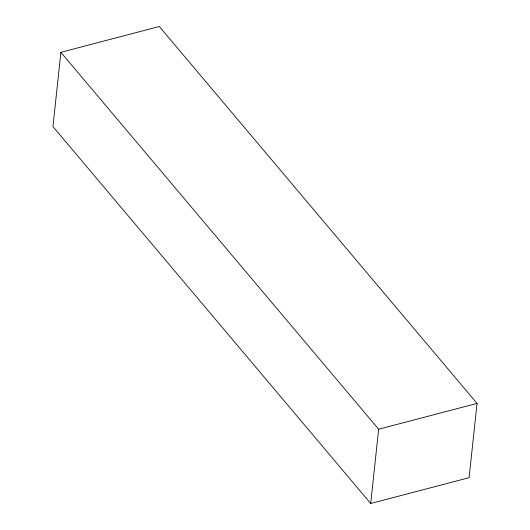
<?xml version="1.0" encoding="UTF-8"?>
<svg xmlns="http://www.w3.org/2000/svg" width="530" height="530" viewBox="0 0 530 530"><rect width="100%" height="100%" fill="white"/><g stroke="black" fill="none" stroke-linecap="round" stroke-linejoin="round"><path stroke-width="0.79" d="M60.89 52.318L52.954 126.591L370.708 503.5L469.11 477.682L477.046 403.409L159.291 26.5L60.89 52.318L378.645 429.227L370.708 503.5M378.645 429.227L477.046 403.409"/></g></svg>
